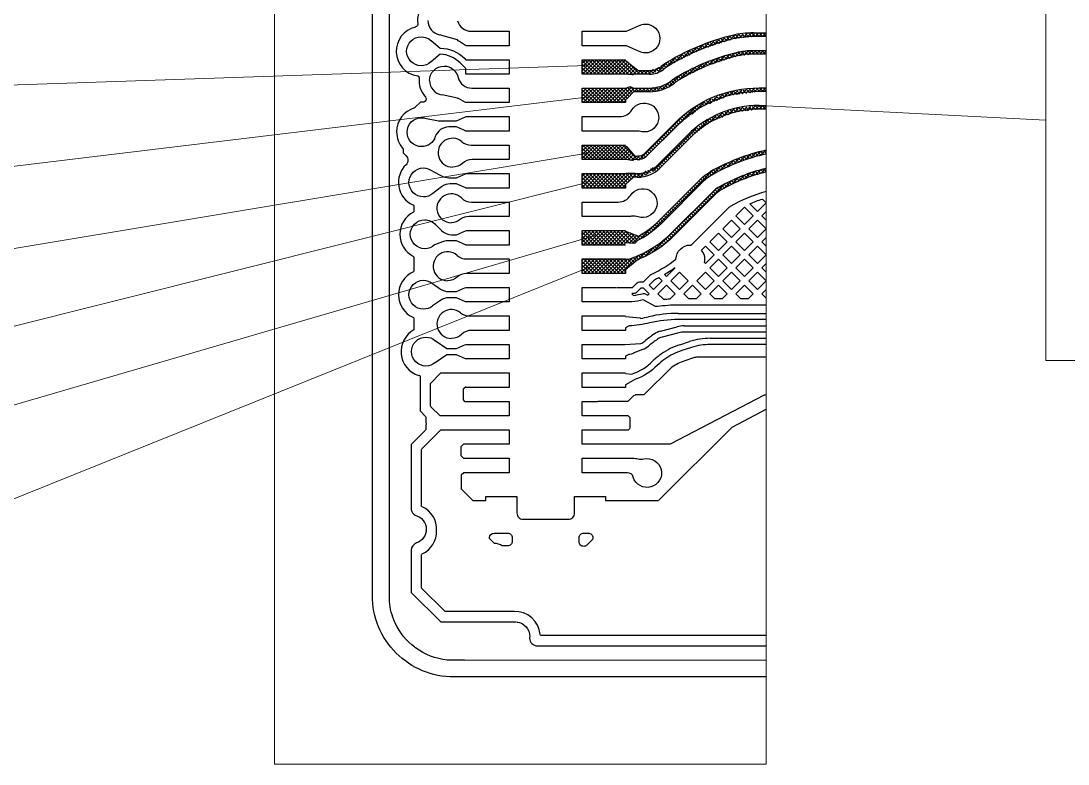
# Model space of a CAD drawing. Extents: x 3811 to 4253, y -432 to -307.
# Drawn here: x 4122.08 to 4160.68, y -381.7 to -354.29 of the extents above; entities that cross this region are included whole.
import ezdxf

# ---------------------------------------------------------------- set-up
doc = ezdxf.new("R2010")
doc.units = 0
doc.layers.add('gbr-dxf_layer0', color=7, linetype='Continuous')
doc.layers.add('gbr-outline-dxf_layer1', color=2, linetype='Continuous')
doc.layers.add('備註', color=1, linetype='Continuous', lineweight=9)

msp = doc.modelspace()

# ---------------------------------------------------------------- hatches: boundary and pattern name
at = {"layer": '備註', "linetype": 'Continuous'}
h = msp.add_hatch(dxfattribs=at)
h.set_pattern_fill('ANSI37', color=76, scale=0.03, angle=180, style=0)
h.set_pattern_definition([(135, (18182.53248, 951.16004), (0.0673519209, 0.0673519209), []), (45, (18182.53248, 951.16004), (0.0673519209, -0.0673519209), [])])
h.paths.add_polyline_path([(4149.558, -359.859, 0.071297), (4147.874, -360.535, 0.06581), (4147.68, -360.683), (4146.147, -362.216, -0.096144), (4144.887, -363.067, -0.025054), (4144.881, -363.069, -0.004226), (4144.812, -363.098, -0.114237), (4144.802, -363.111), (4144.37, -363.473), (4144.37, -363.604), (4142.77, -363.604), (4142.77, -363.07), (4144.37, -363.07), (4144.37, -363.072), (4144.523, -363.061, 0.018923), (4144.833, -362.943, 0.096206), (4146.051, -362.121), (4147.585, -360.588, -0.065657), (4147.806, -360.418, -0.072577), (4149.558, -359.72)])
h.paths.add_polyline_path([(4149.558, -359.196, 0.076931), (4147.55, -359.976, -0.035249), (4147.542, -359.98, 0.064094), (4147.223, -360.226), (4145.69, -361.759, -0.083866), (4144.783, -362.404), (4144.705, -362.482, -0.217959), (4144.675, -362.493), (4144.37, -362.472), (4144.37, -362.554), (4142.77, -362.554), (4142.77, -362.02), (4144.37, -362.02), (4144.37, -362.041), (4144.842, -362.222, 0.073429), (4145.594, -361.664), (4147.127, -360.131, -0.065621), (4147.483, -359.858, -0.077963), (4149.558, -359.057)])

# ---------------------------------------------------------------- linework, layer by layer
at = {"layer": 'gbr-dxf_layer0'}
for p, q in [((4135.661, -361.098), (4135.661, -351.897)), ((4143.571, -354.67), (4144.37, -354.67)), ((4144.372, -355.75), (4144.823, -356.109)), ((4144.37, -356.253), (4142.77, -356.253)), ((4145.25, -356.256), (4144.681, -356.256)), ((4145.051, -359.186), (4146.195, -358.042)), ((4145.509, -359.644), (4146.653, -358.499)), ((4144.37, -359.403), (4142.77, -359.403)), ((4144.792, -359.406), (4144.675, -359.406)), ((4137.588, -360.407), (4137.266, -360.65)), ((4146.051, -362.121), (4147.585, -360.588)), ((4135.661, -367.382), (4135.661, -361.333)), ((4136.567, -361.098), (4136.567, -361.119)), ((4136.567, -361.122), (4136.567, -361.156)), ((4136.567, -361.156), (4136.567, -361.194)), ((4136.567, -361.194), (4136.567, -361.309)), ((4136.567, -361.31), (4136.567, -361.333)), ((4137.614, -362.438), (4137.329, -362.551)), ((4144.37, -362.554), (4142.77, -362.554)), ((4136.567, -362.985), (4136.567, -363.535)), ((4137.25, -363.971), (4137.545, -364.177)), ((4137.545, -364.596), (4137.25, -364.803)), ((4144.37, -364.654), (4142.77, -364.654)), ((4144.589, -364.651), (4144.37, -364.651)), ((4146.31, -365.075), (4149.558, -365.075)), ((4145.663, -365.73), (4146.272, -365.57)), ((4146.528, -365.537), (4149.558, -365.537)), ((4146.33, -365.791), (4145.721, -365.951)), ((4147.491, -365.995), (4149.558, -365.995)), ((4146.375, -366.231), (4146.731, -366.115)), ((4146.802, -366.333), (4146.446, -366.449)), ((4144.998, -366.409), (4144.652, -366.549)), ((4135.661, -368.672), (4135.661, -367.382)), ((4136.79, -367.382), (4136.79, -367.406)), ((4136.79, -367.409), (4136.79, -367.494)), ((4136.79, -367.494), (4136.79, -367.532)), ((4138.48, -367.803), (4138.457, -367.803)), ((4148.298, -369.272), (4149.558, -368.607)), ((4144.37, -368.854), (4143.343, -368.854)), ((4145.597, -371.971), (4148.289, -369.279)), ((4136.851, -370.079), (4136.854, -370.079)), ((4138.298, -370.079), (4138.298, -370.168)), ((4138.298, -370.181), (4138.298, -370.219)), ((4139.911, -369.903), (4138.48, -369.903)), ((4144.358, -369.903), (4142.77, -369.903)), ((4139.83, -370.953), (4138.48, -370.953)), ((4136.851, -372.197), (4136.851, -372.173)), ((4140.362, -372.077), (4140.362, -372.106)), ((4140.362, -372.106), (4140.362, -372.438)), ((4140.589, -372.665), (4142.261, -372.665)), ((4141.119, -377.339), (4141.381, -377.339))]:
    msp.add_line(p, q, dxfattribs=at)
at = {"layer": 'gbr-dxf_layer0', "linetype": 'Continuous'}
for points in [[(4136.776, -353.909, 0.129857), (4136.704, -354.372, -0.41869), (4136.621, -354.514, 0.824687), (4136.693, -356.315, -0.187541), (4136.717, -356.328), (4136.753, -356.371, -0.202581), (4136.761, -356.399, 0.208061), (4136.987, -357.095, -0.640813), (4136.903, -357.285), (4136.804, -357.285), (4136.603, -357.486, -0.126784), (4136.587, -357.496, 0.332246), (4135.929, -358.376, 0.187008), (4136.158, -358.999, -0.183079), (4136.168, -359.024), (4136.169, -359.159), (4136.275, -359.266, -0.417689), (4136.274, -359.591, 0.523065), (4136.525, -361.077)], [(4144.37, -354.671), (4144.409, -354.671), (4144.842, -354.47, -0.126747), (4145.1, -354.403, -0.414223), (4145.634, -354.937, -0.414223), (4145.1, -355.47, -0.123332), (4144.849, -355.407)], [(4138.464, -355.193), (4138.251, -355.048, -0.146866), (4138.193, -355.017), (4138.167, -354.991), (4137.505, -354.8)], [(4136.298, -355.407, -0.414223), (4136.832, -354.873, -0.187698), (4137.192, -355.014)], [(4137.196, -355.016), (4137.538, -355.293, -0.194423), (4138.438, -355.675), (4138.483, -355.72), (4140.08, -355.72), (4140.08, -356.253), (4138.48, -356.253), (4138.48, -356.04), (4138.276, -355.837)], [(4137.192, -355.8, -0.187655), (4136.832, -355.94, -0.414223), (4136.298, -355.407)], [(4138.276, -355.837, 0.193588), (4137.538, -355.521), (4137.196, -355.797)], [(4144.844, -355.405), (4144.408, -355.204), (4143.572, -355.204, -0.019966), (4143.551, -355.203), (4142.77, -355.203)], [(4146.279, -356.342, -0.075294), (4148.459, -355.45, -0.059651), (4149.093, -355.374)], [(4149.093, -355.509, 0.059653), (4148.491, -355.581, 0.075294), (4146.349, -356.458)], [(4137.142, -356.489, -0.414223), (4137.675, -355.955, -0.35518), (4138.197, -356.38, 0.340002), (4138.705, -356.77)], [(4144.664, -356.267, -0.33503), (4144.617, -356.278), (4144.37, -356.25)], [(4144.833, -356.121), (4145.25, -356.121, 0.167607), (4145.683, -355.971)], [(4144.373, -356.769), (4144.506, -356.724, -0.128224), (4144.526, -356.722, -0.091132), (4144.553, -356.721, -0.095279), (4144.567, -356.725), (4144.658, -356.767), (4145.251, -356.767, 0.168481), (4146.085, -356.477)], [(4138.48, -357.3, -0.101453), (4138.465, -357.295), (4138.205, -357.15, -0.069387), (4138.175, -357.141), (4137.601, -357.018)], [(4145.251, -356.902), (4144.663, -356.902), (4144.441, -357.132, -0.118475), (4144.416, -357.157), (4144.37, -357.185), (4144.37, -357.303), (4142.77, -357.303)], [(4149.558, -356.896), (4149.288, -356.896, 0.198881), (4146.291, -358.138), (4145.147, -359.282, -0.171305), (4144.901, -359.4)], [(4146.195, -358.042, -0.198881), (4149.288, -356.761), (4149.558, -356.761)], [(4142.77, -358.353), (4142.77, -357.82), (4144.156, -357.82, 0.258697), (4144.602, -357.574, -2.134606), (4144.865, -358.35)], [(4136.314, -358.392, -0.414223), (4136.847, -357.858, -0.036864), (4136.925, -357.864)], [(4136.938, -357.866, -0.013041), (4136.965, -357.871), (4137.47, -357.972), (4138.14, -357.972), (4138.466, -357.826)], [(4149.289, -357.542, 0.19891), (4146.748, -358.595), (4145.604, -359.739)], [(4137.851, -358.201, 0.32059), (4137.354, -358.556, -0.325131), (4136.847, -358.925, -0.414223), (4136.314, -358.392)], [(4138.48, -358.351, -0.091503), (4138.466, -358.347), (4138.14, -358.201), (4137.853, -358.201)], [(4144.865, -358.35, -0.040935), (4144.822, -358.353), (4142.77, -358.353)], [(4138.335, -358.744, 0.179084), (4138.677, -358.87), (4140.08, -358.87), (4140.08, -359.403), (4138.708, -359.403, 0.189369), (4138.351, -359.543, -0.188), (4137.99, -359.684)], [(4144.37, -358.906, -0.222005), (4144.4, -358.919), (4144.709, -359.271), (4144.792, -359.271)], [(4144.659, -359.427, -0.28732), (4144.621, -359.442), (4144.37, -359.396)], [(4149.558, -359.196, 0.076932), (4147.55, -359.976)], [(4136.382, -360.246, -0.414223), (4136.916, -359.713, -0.164856), (4137.24, -359.823)], [(4147.807, -360.418, -0.072564), (4149.558, -359.72)], [(4137.249, -359.826), (4137.609, -360.015, 0.119054), (4137.848, -360.072)], [(4142.77, -360.454), (4142.77, -359.92), (4144.368, -359.92), (4144.402, -359.904), (4144.7, -359.905, -0.207018), (4144.728, -359.917), (4144.795, -359.917, 0.02658), (4144.956, -359.909)], [(4144.37, -362.041), (4144.842, -362.222, 0.073428), (4145.594, -361.664), (4147.127, -360.131, -0.06562), (4147.483, -359.858)], [(4149.558, -359.859, 0.071297), (4147.874, -360.535)], [(4137.262, -360.652, -0.17853), (4136.916, -360.78, -0.414223), (4136.382, -360.246)], [(4138.48, -360.451, -0.091662), (4138.466, -360.447), (4138.14, -360.301), (4137.906, -360.301)], [(4142.77, -361.504), (4142.77, -360.97), (4144.101, -360.97, 0.258527), (4144.547, -360.724, -2.049133), (4144.831, -361.516)], [(4147.223, -360.226), (4145.69, -361.759, -0.083866), (4144.783, -362.404), (4144.705, -362.482, -0.217845), (4144.675, -362.493), (4144.37, -362.472)], [(4147.874, -360.535, 0.065656), (4147.68, -360.683), (4146.147, -362.216, -0.096144), (4144.887, -363.067)], [(4138.319, -360.818, 0.198391), (4138.69, -360.97), (4140.08, -360.97), (4140.08, -361.504), (4138.602, -361.504, 0.169652), (4138.275, -361.617, -0.168194), (4137.945, -361.731)], [(4144.029, -364.119), (4144.625, -364.119), (4144.798, -363.946, -0.200563), (4144.88, -363.913), (4145.031, -363.913), (4145.285, -363.659, -0.088601), (4145.318, -363.636, 0.057333), (4146.228, -363.073, -0.406631), (4146.761, -362.554, -0.01474), (4146.792, -362.554), (4148.171, -361.175)], [(4136.432, -362.159, -0.414223), (4136.966, -361.625, -0.215573), (4137.366, -361.807)], [(4144.831, -361.516, 0.116178), (4144.592, -361.494, -0.034562), (4144.448, -361.504), (4142.77, -361.504)], [(4137.368, -361.808), (4137.582, -362.021, 0.197167), (4137.951, -362.173)], [(4137.327, -362.551, -0.188169), (4136.966, -362.692, -0.414223), (4136.432, -362.159)], [(4138.48, -362.551, -0.091641), (4138.466, -362.548), (4138.14, -362.401), (4137.809, -362.401)], [(4138.159, -362.937, 0.184414), (4138.51, -363.07), (4140.08, -363.07), (4140.08, -363.604), (4138.51, -363.604, 0.184501), (4138.159, -363.737, -0.182917), (4137.806, -363.87)], [(4144.37, -363.072), (4144.523, -363.061, 0.018924), (4144.833, -362.943)], [(4136.381, -364.387, -0.414223), (4136.915, -363.854, -0.169635), (4137.247, -363.97)], [(4137.247, -364.804, -0.169621), (4136.915, -364.92, -0.414223), (4136.381, -364.387)], [(4144.601, -364.354), (4144.659, -364.413, 0.024386), (4145.013, -364.348, -0.182364), (4145.093, -364.357), (4145.185, -364.406), (4145.237, -364.354), (4145.025, -364.142), (4144.927, -364.142), (4144.754, -364.315, -0.200563), (4144.672, -364.348), (4144.606, -364.348)], [(4138.48, -364.651, -0.091496), (4138.466, -364.648), (4138.14, -364.501), (4137.848, -364.501)], [(4149.558, -364.769), (4146.31, -364.769, 0.037612), (4145.546, -364.827, -0.162681), (4145.475, -364.816), (4145.024, -364.579, -0.027352), (4144.602, -364.65)], [(4138.283, -365.053, 0.172792), (4138.615, -365.17), (4140.08, -365.17), (4140.08, -365.704), (4138.686, -365.704, 0.193573), (4138.322, -365.849, -0.196258), (4137.949, -366.002)], [(4144.37, -365.189), (4144.903, -365.243, -0.223118), (4144.931, -365.259, 0.015804), (4145.213, -365.202)], [(4136.567, -365.239), (4136.567, -365.683, 0.662307), (4136.738, -367.364)], [(4145.265, -365.425, -0.040606), (4144.496, -365.54), (4144.37, -365.608), (4144.37, -365.704), (4142.77, -365.704)], [(4149.558, -365.304), (4146.31, -365.304, 0.057691), (4145.267, -365.425)], [(4136.476, -366.487, -0.414223), (4137.009, -365.954, -0.169635), (4137.341, -366.07)], [(4142.77, -366.754), (4142.77, -366.22), (4144.343, -366.22), (4144.931, -366.189, 0.067354), (4145.08, -366.097)], [(4149.558, -366.223), (4147.491, -366.223, 0.078873), (4146.803, -366.333)], [(4137.341, -366.904, -0.169621), (4137.009, -367.02, -0.414223), (4136.476, -366.487)], [(4138.48, -366.751, -0.091641), (4138.466, -366.748), (4138.14, -366.601), (4137.776, -366.601), (4137.344, -366.903)], [(4144.651, -366.55, -0.060743), (4144.486, -366.594), (4144.37, -366.657), (4144.37, -366.754), (4142.77, -366.754)], [(4145.821, -366.761, 0.036367), (4145.536, -366.994, -0.106436), (4144.741, -367.507)], [(4146.077, -367.049, -0.068819), (4146.564, -366.812), (4146.924, -366.695, -0.075403), (4146.997, -366.684), (4149.558, -366.684)], [(4144.37, -367.289), (4144.6, -367.315, 0.114659), (4145.375, -366.832)], [(4144.675, -368.107), (4144.733, -368.076, -0.125065), (4144.751, -368.071), (4145.052, -368.071), (4146.071, -367.054)], [(4137.172, -368.481), (4137.172, -367.671, -0.20222), (4137.184, -367.644), (4137.52, -367.307, -0.088989), (4137.539, -367.288, -0.27134), (4137.574, -367.27), (4138.726, -367.27)], [(4149.558, -377.873), (4138.431, -377.872), (4137.795, -377.864, -0.133304), (4136.627, -377.413, -0.057657), (4136.612, -377.403, -0.058244), (4136.599, -377.392, -0.121427), (4135.879, -376.502, -0.052173), (4135.871, -376.489, -0.055187), (4135.865, -376.473, -0.084483), (4135.662, -375.697), (4135.661, -368.672)], [(4138.48, -368.852), (4137.544, -368.852, -0.202133), (4137.517, -368.841), (4137.207, -368.531, -0.096939), (4137.186, -368.51, -0.223222), (4137.172, -368.481)], [(4137.009, -368.892), (4137.009, -369.098, -0.023284), (4137.012, -369.147, -0.023277), (4137.009, -369.196), (4137.009, -369.374)], [(4136.998, -369.386), (4136.468, -369.915), (4136.468, -372.314, 0.247977), (4136.614, -372.522, -0.344872), (4137.019, -373.039, -0.318318), (4136.663, -373.543)], [(4136.862, -370.068), (4137.549, -369.381, -0.202051), (4137.576, -369.37), (4138.48, -369.37), (4139.885, -369.37)], [(4142.77, -370.953), (4142.77, -370.42), (4144.637, -370.42, -0.055894), (4144.829, -370.441, 0.105888), (4145.048, -370.442)], [(4145.048, -370.442, -2.292299), (4144.651, -371.115, 0.334412), (4144.434, -370.953), (4142.77, -370.953)], [(4136.851, -375.192), (4136.851, -373.983, -0.294464), (4136.873, -373.948, 0.301443), (4137.403, -373.082, 0.304169), (4136.873, -372.207)], [(4149.558, -376.957), (4141.255, -376.957, -0.396842), (4141.216, -376.921, 0.407279), (4140.257, -376.073), (4137.731, -376.071, -0.202119), (4137.703, -376.06), (4136.862, -375.219, -0.202117), (4136.851, -375.192)], [(4140.343, -376.456, -0.159986), (4140.367, -376.46, -0.378546), (4140.834, -376.989, -0.019064), (4140.833, -377.029)], [(4140.833, -377.032, 0.020389), (4140.832, -377.055, 0.414174), (4141.117, -377.339)], [(4149.045, -377.341, -0.065893), (4149.055, -377.339), (4149.558, -377.339)]]:
    msp.add_lwpolyline(points, format="xyb", dxfattribs=at)
for points in [[(4138.681, -354.67), (4140.08, -354.67), (4140.08, -355.203), (4138.48, -355.203)], [(4142.77, -355.203), (4142.77, -354.67), (4143.569, -354.67)], [(4149.094, -354.728), (4149.558, -354.728)], [(4149.558, -354.863), (4149.094, -354.863)], [(4149.093, -355.374), (4149.558, -355.374)], [(4149.558, -355.509), (4149.093, -355.509)], [(4142.77, -356.253), (4142.77, -355.72), (4144.37, -355.72)], [(4138.707, -356.77), (4140.08, -356.77), (4140.08, -357.303), (4138.48, -357.303)], [(4142.77, -357.303), (4142.77, -356.77), (4144.368, -356.77)], [(4149.289, -357.407), (4149.558, -357.407)], [(4138.48, -357.823), (4138.48, -357.82), (4140.08, -357.82), (4140.08, -358.353), (4138.48, -358.353)], [(4149.558, -357.542), (4149.289, -357.542)], [(4142.77, -359.403), (4142.77, -358.87), (4144.37, -358.87)], [(4137.85, -360.073), (4138.14, -360.073), (4138.466, -359.926)], [(4138.48, -359.923), (4138.48, -359.92), (4140.08, -359.92), (4140.08, -360.454), (4138.48, -360.454)], [(4144.795, -360.052), (4144.665, -360.052), (4144.371, -360.328)], [(4144.37, -360.329), (4144.37, -360.454), (4142.77, -360.454)], [(4135.661, -361.333), (4135.661, -361.251), (4135.661, -361.18), (4135.661, -361.098)], [(4149.558, -361.638), (4149.396, -361.476), (4149.558, -361.315)], [(4137.953, -362.173), (4138.14, -362.173), (4138.466, -362.026)], [(4138.48, -362.023), (4138.48, -362.02), (4140.08, -362.02), (4140.08, -362.554), (4138.48, -362.554)], [(4142.77, -362.554), (4142.77, -362.02), (4144.37, -362.02)], [(4149.558, -362.597), (4149.396, -362.436), (4149.558, -362.274)], [(4142.77, -363.604), (4142.77, -363.07), (4144.37, -363.07)], [(4144.802, -363.111), (4144.37, -363.473), (4144.37, -363.604), (4142.77, -363.604)], [(4149.558, -363.556), (4149.396, -363.395), (4149.558, -363.233)], [(4145.803, -363.639), (4145.878, -363.713), (4146.196, -363.395)], [(4137.848, -364.273), (4138.14, -364.273), (4138.466, -364.126)], [(4138.48, -364.123), (4138.48, -364.12), (4140.08, -364.12), (4140.08, -364.654), (4138.48, -364.654)], [(4142.77, -364.654), (4142.77, -364.12), (4144.016, -364.12)], [(4149.558, -364.516), (4149.396, -364.354), (4149.558, -364.192)], [(4142.77, -365.704), (4142.77, -365.17), (4144.37, -365.17)], [(4149.558, -365.765), (4146.528, -365.765)], [(4137.344, -366.071), (4137.776, -366.373), (4138.14, -366.373), (4138.466, -366.226)], [(4138.48, -366.223), (4138.48, -366.22), (4140.08, -366.22), (4140.08, -366.754), (4138.48, -366.754)], [(4136.79, -367.532), (4136.79, -368.672), (4136.998, -368.881)], [(4138.735, -367.27), (4140.08, -367.27), (4140.08, -367.804), (4138.48, -367.804)], [(4142.77, -367.804), (4142.77, -367.27), (4144.37, -367.27)], [(4144.74, -367.507), (4144.37, -367.707), (4144.37, -367.804), (4142.77, -367.804)], [(4138.451, -367.805), (4138.379, -367.877), (4138.379, -368.266), (4138.431, -368.32), (4138.709, -368.32)], [(4143.343, -368.319), (4144.461, -368.319), (4144.666, -368.114)], [(4149.485, -368.096), (4146.011, -369.899), (4144.37, -369.903)], [(4149.558, -368.091), (4149.494, -368.094)], [(4138.717, -368.32), (4140.08, -368.32), (4140.08, -368.854), (4138.48, -368.854)], [(4143.343, -368.854), (4142.77, -368.854), (4142.77, -368.32), (4143.332, -368.32)], [(4144.537, -369.313), (4144.537, -368.932), (4144.459, -368.854), (4144.37, -368.854)], [(4139.885, -369.37), (4140.08, -369.37), (4140.08, -369.903), (4139.911, -369.903)], [(4142.77, -369.903), (4142.77, -369.37), (4144.08, -369.37)], [(4144.088, -369.369), (4144.483, -369.369), (4144.527, -369.325)], [(4136.851, -370.232), (4136.851, -370.197), (4136.851, -370.168), (4136.851, -370.095)], [(4136.851, -372.043), (4136.851, -371.976), (4136.851, -370.321), (4136.851, -370.235)], [(4138.48, -369.903), (4138.392, -369.903), (4138.298, -369.997), (4138.298, -370.079)], [(4138.298, -370.232), (4138.298, -370.321), (4138.394, -370.417)], [(4138.399, -370.42), (4138.48, -370.42), (4139.854, -370.42), (4140.08, -370.42), (4140.08, -370.953), (4139.83, -370.953)], [(4138.48, -370.953), (4138.404, -370.953), (4138.31, -371.047), (4138.31, -371.547), (4138.739, -371.976), (4139.218, -371.976), (4139.218, -371.824), (4140.362, -371.824), (4140.362, -372.077)], [(4136.851, -372.172), (4136.851, -372.129), (4136.851, -372.072), (4136.851, -372.044)], [(4142.488, -372.438), (4142.488, -371.824), (4143.633, -371.824), (4143.633, -371.976), (4145.589, -371.976)], [(4136.468, -373.814), (4136.468, -375.366), (4137.556, -376.454), (4140.329, -376.455)], [(4141.391, -377.341), (4141.404, -377.344), (4149.032, -377.344)]]:
    msp.add_lwpolyline(points, dxfattribs=at)
for points in [[(4148.95, -361.03, -0.022659), (4149.414, -360.859), (4149.552, -360.997), (4149.234, -361.315)], [(4147.17, -362.744), (4147.316, -362.597), (4147.634, -362.915), (4147.316, -363.233), (4147.283, -363.199, 0.053089), (4147.295, -363.087, 0.176392)], [(4145.237, -364.03), (4145.433, -363.834, 0.009263), (4145.595, -363.753), (4145.716, -363.875), (4145.398, -364.192)], [(4145.56, -364.354), (4145.878, -364.036), (4146.195, -364.354), (4145.999, -364.55, 0.010603), (4145.774, -364.568)], [(4139.356, -373.379), (4139.356, -373.343, -0.409647), (4139.525, -373.179), (4140.024, -373.179, -0.417174), (4140.193, -373.348), (4140.193, -373.485, -0.417194), (4140.024, -373.654), (4139.82, -373.654, 0.142619), (4139.537, -373.56)], [(4142.657, -373.5), (4142.657, -373.348, -0.417166), (4142.826, -373.179), (4142.991, -373.179, -0.417462), (4143.16, -373.348), (4143.16, -373.404), (4142.944, -373.62, -0.198969), (4142.825, -373.669, -0.415582)]]:
    msp.add_lwpolyline(points, format="xyb", close=True, dxfattribs=at)
for points in [[(4148.437, -361.477), (4148.755, -361.159), (4149.073, -361.476), (4148.755, -361.794)], [(4147.958, -361.956), (4148.275, -361.639), (4148.593, -361.956), (4148.275, -362.274)], [(4148.916, -361.956), (4149.234, -361.638), (4149.552, -361.956), (4149.235, -362.274)], [(4147.478, -362.436), (4147.796, -362.118), (4148.114, -362.435), (4147.796, -362.754)], [(4148.437, -362.435), (4148.755, -362.118), (4149.073, -362.436), (4148.755, -362.754)], [(4147.957, -362.915), (4148.275, -362.597), (4148.593, -362.915), (4148.275, -363.233)], [(4148.917, -362.915), (4149.235, -362.597), (4149.553, -362.915), (4149.235, -363.233)], [(4147.478, -363.394), (4147.796, -363.077), (4148.114, -363.395), (4147.796, -363.712)], [(4148.437, -363.395), (4148.755, -363.077), (4149.073, -363.395), (4148.755, -363.713)], [(4146.039, -363.875), (4146.357, -363.556), (4146.675, -363.874), (4146.357, -364.192)], [(4146.998, -363.874), (4147.316, -363.556), (4147.634, -363.874), (4147.316, -364.192)], [(4147.958, -363.874), (4148.275, -363.556), (4148.593, -363.875), (4148.276, -364.192)], [(4148.917, -363.875), (4149.235, -363.556), (4149.552, -363.874), (4149.234, -364.192)], [(4146.519, -364.354), (4146.837, -364.036), (4147.155, -364.354), (4146.968, -364.541), (4146.706, -364.541)], [(4147.478, -364.354), (4147.796, -364.036), (4148.114, -364.354), (4147.927, -364.541), (4147.665, -364.541)], [(4148.437, -364.354), (4148.755, -364.036), (4149.073, -364.354), (4148.886, -364.541), (4148.625, -364.541)]]:
    msp.add_lwpolyline(points, close=True, dxfattribs=at)
at = {"layer": 'gbr-dxf_layer0'}
for centre, radius, start, end in [((4137.617, -354.278), 0.533, 179.9998, 257.3977), ((4138.679, -354.145), 0.525, 196.0276, 270.0008), ((4149.09, -358.059), 3.33, 90.0002, 103.5963), ((4150.315, -363.093), 8.512, 103.6504, 120.8792), ((4150.315, -363.093), 8.377, 103.6503, 120.879), ((4149.09, -358.059), 3.195, 90.0005, 103.5965), ((4147.222, -357.9), 2.467, 121.1336, 128.579), ((4147.222, -357.9), 2.332, 121.1372, 128.5823), ((4145.249, -355.419), 0.837, 270.0692, 308.1272), ((4147.218, -357.903), 1.821, 121.0563, 128.4406), ((4137.675, -356.489), 0.533, 179.9999, 261.3918), ((4145.25, -355.419), 1.483, 270.0529, 308.3045), ((4147.218, -357.903), 1.686, 121.0555, 128.4379), ((4149.289, -361.136), 3.728, 89.9998, 134.9986), ((4137.99, -359.15), 0.533, 49.6278, 270), ((4144.793, -358.389), 0.882, 270.0389, 276.0225), ((4144.793, -358.389), 1.017, 270.0419, 276.0292), ((4144.856, -358.993), 0.275, 276.3551, 315.231), ((4151.073, -366.071), 7.175, 102.1942, 119.9493), ((4144.857, -358.993), 0.921, 276.2463, 314.9888), ((4144.857, -358.993), 1.056, 276.2473, 314.9938), ((4144.794, -358.389), 1.663, 270.0251, 276.106), ((4148.34, -361.343), 1.58, 120.3601, 135.0252), ((4137.904, -360.826), 0.525, 89.9961, 126.9473), ((4148.339, -361.344), 1.068, 119.9369, 134.9572), ((4151.074, -366.071), 5.699, 105.4325, 120.0011), ((4137.945, -361.198), 0.533, 45.4618, 269.999), ((4136.965, -362.159), 0.917, 117.2019, 242.7981), ((4136.528, -361.121), 0.0392, 34.901, 81.9038), ((4148.337, -361.345), 0.238, 119.0658, 133.5872), ((4143.326, -359.397), 3.853, 293.123, 315.0053), ((4137.807, -362.926), 0.525, 89.9962, 111.5425), ((4137.806, -363.337), 0.533, 48.5419, 269.9991), ((4143.114, -358.896), 4.532, 292.006, 292.9517), ((4136.916, -364.387), 0.92, 113.7998, 246.2002), ((4143.327, -359.396), 4.912, 300.2747, 305.6411), ((4137.847, -363.748), 0.525, 235.1013, 270.0068), ((4137.847, -365.026), 0.525, 89.9989, 124.8978), ((4137.949, -365.468), 0.533, 51.1838, 269.9993), ((4146.312, -369.873), 4.798, 90.0193, 103.2251), ((4146.527, -366.54), 1.004, 90.0024, 104.6598), ((4148.503, -370.269), 5.396, 124.8837, 129.3572), ((4145.855, -366.478), 0.772, 104.4816, 124.4983), ((4145.855, -366.478), 0.544, 104.4787, 124.4826), ((4146.527, -366.54), 0.775, 90.0026, 104.6604), ((4147.491, -368.445), 2.45, 90.0034, 108.0408), ((4144.666, -365.591), 0.883, 292.1963, 309.3282), ((4148.503, -370.269), 5.167, 124.884, 129.3573), ((4147.178, -368.694), 2.591, 108.0822, 125.0715), ((4147.277, -368.836), 2.764, 125.0658, 133.4274), ((4147.178, -368.694), 2.362, 108.0839, 125.0721), ((4136.75, -367.408), 0.0395, 41.0735, 92.654), ((4140.587, -372.44), 0.225, 180, 270.0019), ((4142.263, -372.44), 0.225, 269.9981, 0), ((4136.753, -373.813), 0.285, 109.0745, 179.9955)]:
    msp.add_arc(centre, radius, start, end, dxfattribs=at)
at = {"layer": 'gbr-outline-dxf_layer1', "linetype": 'Continuous'}
msp.add_lwpolyline([(4149.558, -378.486), (4138.035, -378.486, -0.414215), (4135.035, -375.486), (4135.035, -340.686, -0.414215), (4138.035, -337.686), (4149.558, -337.686)], format="xyb", dxfattribs=at)
at = {"layer": '備註', "color": 5, "linetype": 'Continuous'}
for p, q in [((4148.395, -354.946), (4148.548, -354.793)), ((4148.667, -354.914), (4148.547, -354.793)), ((4148.548, -354.928), (4148.701, -354.774)), ((4148.788, -354.899), (4148.667, -354.779)), ((4148.701, -354.909), (4148.854, -354.756)), ((4148.908, -354.885), (4148.787, -354.764)), ((4148.854, -354.891), (4149.007, -354.738)), ((4149.028, -354.87), (4148.908, -354.75)), ((4149.007, -354.873), (4149.152, -354.728)), ((4149.156, -354.863), (4149.028, -354.736)), ((4149.151, -354.863), (4149.286, -354.728)), ((4149.29, -354.863), (4149.155, -354.728)), ((4149.286, -354.863), (4149.421, -354.728)), ((4149.425, -354.863), (4149.29, -354.728)), ((4149.421, -354.863), (4149.556, -354.728)), ((4149.558, -354.861), (4149.425, -354.728)), ((4146.974, -355.424), (4147.227, -355.172)), ((4147.294, -355.291), (4147.187, -355.184)), ((4147.217, -355.316), (4147.426, -355.107)), ((4147.396, -355.258), (4147.289, -355.151)), ((4147.497, -355.225), (4147.39, -355.118)), ((4147.416, -355.252), (4147.625, -355.042)), ((4147.599, -355.192), (4147.492, -355.085)), ((4147.701, -355.159), (4147.594, -355.053)), ((4147.615, -355.187), (4147.825, -354.978)), ((4147.802, -355.126), (4147.696, -355.02)), ((4147.904, -355.093), (4147.797, -354.987)), ((4147.815, -355.123), (4148.024, -354.913)), ((4148.006, -355.06), (4147.899, -354.954)), ((4148.108, -355.028), (4148.001, -354.921)), ((4148.014, -355.058), (4148.223, -354.849)), ((4148.209, -354.995), (4148.103, -354.888)), ((4148.311, -354.962), (4148.204, -354.855)), ((4148.213, -354.993), (4148.395, -354.811)), ((4148.427, -354.942), (4148.306, -354.822)), ((4148.547, -354.928), (4148.426, -354.807)), ((4149.556, -354.863), (4149.558, -354.861)), ((4146.165, -355.829), (4146.466, -355.528)), ((4146.435, -355.694), (4146.736, -355.393)), ((4146.558, -355.633), (4146.457, -355.532)), ((4146.647, -355.588), (4146.547, -355.487)), ((4146.737, -355.543), (4146.637, -355.442)), ((4146.704, -355.559), (4147.005, -355.258)), ((4146.827, -355.498), (4146.727, -355.398)), ((4146.917, -355.453), (4146.816, -355.353)), ((4147.007, -355.408), (4146.906, -355.308)), ((4147.096, -355.363), (4146.996, -355.263)), ((4147.192, -355.324), (4147.086, -355.218)), ((4148.007, -355.738), (4148.216, -355.529)), ((4148.213, -355.671), (4148.106, -355.565)), ((4148.206, -355.674), (4148.416, -355.464)), ((4148.315, -355.639), (4148.208, -355.532)), ((4148.416, -355.606), (4148.309, -355.499)), ((4148.406, -355.609), (4148.579, -355.436)), ((4148.523, -355.578), (4148.411, -355.466)), ((4148.643, -355.563), (4148.523, -355.443)), ((4148.578, -355.571), (4148.732, -355.418)), ((4148.764, -355.549), (4148.643, -355.428)), ((4148.732, -355.553), (4148.885, -355.399)), ((4148.884, -355.534), (4148.763, -355.414)), ((4149.004, -355.52), (4148.884, -355.399)), ((4148.885, -355.534), (4149.038, -355.381)), ((4149.128, -355.509), (4149.004, -355.385)), ((4149.038, -355.516), (4149.179, -355.374)), ((4149.263, -355.509), (4149.128, -355.374)), ((4149.179, -355.509), (4149.314, -355.374)), ((4149.398, -355.509), (4149.263, -355.374)), ((4149.314, -355.509), (4149.449, -355.374)), ((4149.532, -355.509), (4149.397, -355.374)), ((4149.448, -355.509), (4149.558, -355.4)), ((4149.558, -355.4), (4149.532, -355.374)), ((4142.77, -355.722), (4142.772, -355.72)), ((4142.77, -355.857), (4142.907, -355.72)), ((4142.77, -355.991), (4143.041, -355.72)), ((4142.77, -356.126), (4143.176, -355.72)), ((4143.272, -356.253), (4142.77, -355.751)), ((4143.137, -356.253), (4142.77, -355.886)), ((4142.777, -356.253), (4143.311, -355.72)), ((4143.407, -356.253), (4142.873, -355.72)), ((4142.912, -356.253), (4143.445, -355.72)), ((4143.541, -356.253), (4143.008, -355.72)), ((4143.047, -356.253), (4143.58, -355.72)), ((4143.676, -356.253), (4143.143, -355.72)), ((4143.181, -356.253), (4143.715, -355.72)), ((4143.811, -356.253), (4143.277, -355.72)), ((4143.316, -356.253), (4143.849, -355.72)), ((4143.945, -356.253), (4143.412, -355.72)), ((4143.451, -356.253), (4143.984, -355.72)), ((4144.08, -356.253), (4143.547, -355.72)), ((4143.585, -356.253), (4144.119, -355.72)), ((4144.215, -356.253), (4143.681, -355.72)), ((4143.72, -356.253), (4144.254, -355.72)), ((4144.35, -356.253), (4143.816, -355.72)), ((4143.855, -356.253), (4144.37, -355.738)), ((4144.495, -356.264), (4143.951, -355.72)), ((4143.99, -356.253), (4144.439, -355.804)), ((4144.644, -356.279), (4144.086, -355.72)), ((4144.124, -356.253), (4144.514, -355.863)), ((4144.756, -356.256), (4144.22, -355.72)), ((4144.259, -356.253), (4144.589, -355.923)), ((4144.37, -355.735), (4144.355, -355.72)), ((4144.891, -356.256), (4144.437, -355.802)), ((4145.585, -356.14), (4145.915, -355.809)), ((4145.86, -356.012), (4145.763, -355.916)), ((4145.818, -356.041), (4146.197, -355.663)), ((4145.939, -355.957), (4145.842, -355.86)), ((4146.019, -355.902), (4145.922, -355.805)), ((4146.109, -355.857), (4146.008, -355.757)), ((4146.198, -355.812), (4146.098, -355.712)), ((4146.288, -355.767), (4146.188, -355.667)), ((4146.378, -355.722), (4146.278, -355.622)), ((4146.468, -355.678), (4146.367, -355.577)), ((4146.878, -356.194), (4147.179, -355.892)), ((4147.218, -356.024), (4147.118, -355.923)), ((4147.148, -356.059), (4147.419, -355.787)), ((4147.308, -355.979), (4147.207, -355.878)), ((4147.399, -355.935), (4147.297, -355.833)), ((4147.501, -355.902), (4147.394, -355.795)), ((4147.409, -355.932), (4147.619, -355.723)), ((4147.602, -355.869), (4147.496, -355.762)), ((4147.704, -355.836), (4147.597, -355.729)), ((4147.608, -355.867), (4147.818, -355.658)), ((4147.806, -355.803), (4147.699, -355.697)), ((4147.908, -355.77), (4147.801, -355.664)), ((4147.808, -355.803), (4148.017, -355.593)), ((4148.009, -355.737), (4147.903, -355.631)), ((4148.111, -355.704), (4148.004, -355.598)), ((4143.002, -356.253), (4142.77, -356.021)), ((4142.868, -356.253), (4142.77, -356.156)), ((4144.395, -356.252), (4144.664, -355.983)), ((4144.515, -356.266), (4144.739, -356.042)), ((4144.637, -356.28), (4144.814, -356.102)), ((4144.795, -356.256), (4144.93, -356.121)), ((4145.026, -356.256), (4144.891, -356.121)), ((4144.93, -356.256), (4145.065, -356.121)), ((4145.16, -356.256), (4145.025, -356.121)), ((4145.064, -356.256), (4145.199, -356.121)), ((4145.284, -356.245), (4145.16, -356.121)), ((4145.199, -356.256), (4145.379, -356.077)), ((4145.384, -356.21), (4145.283, -356.11)), ((4145.378, -356.212), (4145.585, -356.005)), ((4145.484, -356.175), (4145.383, -356.075)), ((4145.584, -356.14), (4145.484, -356.04)), ((4145.684, -356.106), (4145.584, -356.006)), ((4145.78, -356.068), (4145.683, -355.971)), ((4145.982, -356.685), (4146.371, -356.297)), ((4146.41, -356.428), (4146.309, -356.327)), ((4146.333, -356.469), (4146.64, -356.162)), ((4146.5, -356.383), (4146.399, -356.283)), ((4146.589, -356.338), (4146.489, -356.238)), ((4146.679, -356.293), (4146.579, -356.193)), ((4146.609, -356.328), (4146.91, -356.027)), ((4146.769, -356.248), (4146.669, -356.148)), ((4146.859, -356.203), (4146.758, -356.103)), ((4146.949, -356.158), (4146.848, -356.058)), ((4147.038, -356.113), (4146.938, -356.013)), ((4147.128, -356.069), (4147.028, -355.968)), ((4144.017, -357.303), (4144.587, -356.734)), ((4144.729, -356.902), (4144.548, -356.721)), ((4145.384, -356.88), (4145.546, -356.717)), ((4145.611, -356.841), (4145.496, -356.726)), ((4145.546, -356.852), (4145.722, -356.677)), ((4145.726, -356.822), (4145.611, -356.706)), ((4145.708, -356.825), (4146.02, -356.513)), ((4145.816, -356.777), (4145.718, -356.679)), ((4145.903, -356.729), (4145.805, -356.631)), ((4145.99, -356.681), (4145.892, -356.583)), ((4146.077, -356.634), (4145.979, -356.536)), ((4146.164, -356.586), (4146.066, -356.488)), ((4146.244, -356.531), (4146.147, -356.434)), ((4146.323, -356.476), (4146.226, -356.379)), ((4142.77, -356.799), (4142.799, -356.77)), ((4142.77, -356.934), (4142.934, -356.77)), ((4142.77, -357.069), (4143.069, -356.77)), ((4142.77, -357.204), (4143.204, -356.77)), ((4143.244, -357.303), (4142.77, -356.829)), ((4143.11, -357.303), (4142.77, -356.964)), ((4142.975, -357.303), (4142.77, -357.098)), ((4142.805, -357.303), (4143.338, -356.77)), ((4143.379, -357.303), (4142.846, -356.77)), ((4142.94, -357.303), (4143.473, -356.77)), ((4143.514, -357.303), (4142.98, -356.77)), ((4143.074, -357.303), (4143.608, -356.77)), ((4143.648, -357.303), (4143.115, -356.77)), ((4143.209, -357.303), (4143.742, -356.77)), ((4143.783, -357.303), (4143.25, -356.77)), ((4143.344, -357.303), (4143.877, -356.77)), ((4143.918, -357.303), (4143.384, -356.77)), ((4143.478, -357.303), (4144.012, -356.77)), ((4144.053, -357.303), (4143.519, -356.77)), ((4143.613, -357.303), (4144.146, -356.77)), ((4144.187, -357.303), (4143.654, -356.77)), ((4143.748, -357.303), (4144.281, -356.77)), ((4144.322, -357.303), (4143.789, -356.77)), ((4143.882, -357.303), (4144.439, -356.747)), ((4144.37, -357.217), (4143.923, -356.77)), ((4144.43, -357.142), (4144.058, -356.77)), ((4144.152, -357.303), (4144.688, -356.767)), ((4144.497, -357.074), (4144.193, -356.77)), ((4144.563, -357.006), (4144.327, -356.77)), ((4144.629, -356.937), (4144.439, -356.747)), ((4144.688, -356.902), (4144.823, -356.767)), ((4144.864, -356.902), (4144.729, -356.767)), ((4144.822, -356.902), (4144.957, -356.767)), ((4144.998, -356.902), (4144.863, -356.767)), ((4144.957, -356.902), (4145.092, -356.767)), ((4145.133, -356.902), (4144.998, -356.767)), ((4145.092, -356.902), (4145.227, -356.767)), ((4145.265, -356.9), (4145.133, -356.767)), ((4145.227, -356.902), (4145.384, -356.745)), ((4145.381, -356.88), (4145.265, -356.765)), ((4145.496, -356.861), (4145.38, -356.745)), ((4142.84, -357.303), (4142.77, -357.233)), ((4144.287, -357.303), (4144.37, -357.22))]:
    msp.add_line(p, q, dxfattribs=at)
at = {"layer": '備註', "color": 1, "linetype": 'Continuous'}
for p, q in [((4142.957, -355.939), (4103.534, -357.267)), ((4143.025, -357.084), (4103.66, -361.842)), ((4149.558, -357.421), (4159.859, -357.953)), ((4142.957, -359.172), (4104.018, -365.641)), ((4142.957, -360.249), (4105.566, -369.626)), ((4143.244, -362.2), (4105.307, -373.268)), ((4143.06, -363.356), (4105.205, -378.605))]:
    msp.add_line(p, q, dxfattribs=at)
at = {"layer": '備註', "color": 6, "linetype": 'Continuous'}
for p, q in [((4147.493, -357.33), (4147.741, -357.082)), ((4147.723, -357.234), (4147.97, -356.987)), ((4147.841, -357.186), (4147.739, -357.083)), ((4147.936, -357.146), (4147.834, -357.044)), ((4148.032, -357.107), (4147.929, -357.004)), ((4147.953, -357.139), (4148.186, -356.906)), ((4148.127, -357.067), (4148.024, -356.965)), ((4148.23, -357.035), (4148.12, -356.925)), ((4148.183, -357.044), (4148.341, -356.886)), ((4148.349, -357.02), (4148.23, -356.901)), ((4148.341, -357.021), (4148.496, -356.865)), ((4148.468, -357.004), (4148.349, -356.885)), ((4148.587, -356.988), (4148.468, -356.869)), ((4148.496, -357), (4148.651, -356.845)), ((4148.706, -356.973), (4148.587, -356.854)), ((4148.651, -356.98), (4148.807, -356.825)), ((4148.825, -356.957), (4148.706, -356.838)), ((4148.806, -356.96), (4148.962, -356.804)), ((4148.944, -356.941), (4148.825, -356.822)), ((4149.063, -356.926), (4148.944, -356.807)), ((4148.961, -356.939), (4149.117, -356.784)), ((4149.182, -356.91), (4149.063, -356.791)), ((4149.116, -356.919), (4149.272, -356.763)), ((4149.303, -356.896), (4149.182, -356.775)), ((4149.272, -356.898), (4149.409, -356.761)), ((4149.438, -356.896), (4149.303, -356.761)), ((4149.408, -356.896), (4149.543, -356.761)), ((4149.558, -356.882), (4149.437, -356.761)), ((4149.543, -356.896), (4149.558, -356.882)), ((4145.128, -359.291), (4146.974, -357.445)), ((4146.828, -357.725), (4147.281, -357.273)), ((4147.021, -357.578), (4146.925, -357.482)), ((4147.097, -357.519), (4147.002, -357.424)), ((4147.174, -357.462), (4147.078, -357.365)), ((4147.27, -357.422), (4147.167, -357.32)), ((4147.365, -357.383), (4147.262, -357.28)), ((4147.263, -357.425), (4147.511, -357.178)), ((4147.46, -357.343), (4147.358, -357.241)), ((4147.555, -357.304), (4147.453, -357.201)), ((4147.651, -357.264), (4147.548, -357.162)), ((4147.746, -357.225), (4147.643, -357.123)), ((4148.527, -357.643), (4148.683, -357.487)), ((4148.682, -357.622), (4148.563, -357.503)), ((4148.682, -357.622), (4148.838, -357.467)), ((4148.801, -357.607), (4148.682, -357.487)), ((4148.92, -357.591), (4148.801, -357.472)), ((4148.838, -357.602), (4148.993, -357.446)), ((4149.039, -357.575), (4148.92, -357.456)), ((4148.993, -357.581), (4149.148, -357.426)), ((4149.158, -357.56), (4149.039, -357.44)), ((4149.148, -357.561), (4149.301, -357.407)), ((4149.277, -357.544), (4149.158, -357.425)), ((4149.41, -357.542), (4149.277, -357.409)), ((4149.301, -357.542), (4149.436, -357.407)), ((4149.545, -357.542), (4149.41, -357.407)), ((4149.436, -357.542), (4149.558, -357.42)), ((4149.558, -357.421), (4149.545, -357.407)), ((4144.883, -359.401), (4146.395, -357.889)), ((4146.487, -357.987), (4146.392, -357.891)), ((4146.563, -357.928), (4146.468, -357.833)), ((4146.64, -357.87), (4146.544, -357.775)), ((4146.716, -357.811), (4146.62, -357.716)), ((4146.792, -357.753), (4146.697, -357.658)), ((4146.868, -357.695), (4146.773, -357.599)), ((4146.829, -358.532), (4147.476, -357.885)), ((4146.945, -357.636), (4146.849, -357.541)), ((4147.408, -358.088), (4147.706, -357.79)), ((4147.57, -357.992), (4147.467, -357.889)), ((4147.665, -357.952), (4147.562, -357.85)), ((4147.76, -357.913), (4147.658, -357.81)), ((4147.689, -357.942), (4147.936, -357.695)), ((4147.855, -357.873), (4147.753, -357.771)), ((4147.951, -357.834), (4147.848, -357.731)), ((4147.919, -357.847), (4148.166, -357.6)), ((4148.046, -357.794), (4147.943, -357.692)), ((4148.141, -357.755), (4148.039, -357.653)), ((4148.236, -357.716), (4148.134, -357.613)), ((4148.149, -357.752), (4148.373, -357.528)), ((4148.332, -357.676), (4148.229, -357.574)), ((4148.444, -357.654), (4148.325, -357.534)), ((4148.372, -357.663), (4148.528, -357.508)), ((4148.563, -357.638), (4148.444, -357.519)), ((4145.38, -359.847), (4146.975, -358.252)), ((4146.06, -358.368), (4145.965, -358.273)), ((4146.128, -358.301), (4146.032, -358.205)), ((4146.195, -358.233), (4146.099, -358.138)), ((4146.262, -358.166), (4146.167, -358.071)), ((4146.335, -358.104), (4146.239, -358.008)), ((4146.411, -358.045), (4146.316, -357.95)), ((4147.097, -358.327), (4147.001, -358.232)), ((4147.173, -358.269), (4147.078, -358.173)), ((4147.249, -358.21), (4147.154, -358.115)), ((4147.325, -358.152), (4147.23, -358.056)), ((4147.402, -358.093), (4147.306, -357.998)), ((4147.478, -358.035), (4147.382, -357.939)), ((4145.723, -358.705), (4145.628, -358.609)), ((4145.791, -358.638), (4145.695, -358.542)), ((4145.858, -358.57), (4145.763, -358.475)), ((4145.926, -358.503), (4145.83, -358.407)), ((4145.993, -358.436), (4145.897, -358.34)), ((4146.585, -358.758), (4146.489, -358.663)), ((4146.652, -358.691), (4146.557, -358.595)), ((4146.719, -358.623), (4146.624, -358.528)), ((4146.792, -358.561), (4146.696, -358.466)), ((4146.868, -358.503), (4146.773, -358.407)), ((4146.944, -358.444), (4146.849, -358.349)), ((4147.021, -358.386), (4146.925, -358.29)), ((4142.77, -358.955), (4142.855, -358.87)), ((4142.77, -359.089), (4142.989, -358.87)), ((4142.77, -359.224), (4143.124, -358.87)), ((4142.77, -359.359), (4143.259, -358.87)), ((4143.189, -359.403), (4142.77, -358.984)), ((4143.324, -359.403), (4142.79, -358.87)), ((4142.86, -359.403), (4143.393, -358.87)), ((4143.459, -359.403), (4142.925, -358.87)), ((4142.995, -359.403), (4143.528, -358.87)), ((4143.593, -359.403), (4143.06, -358.87)), ((4143.129, -359.403), (4143.663, -358.87)), ((4143.728, -359.403), (4143.195, -358.87)), ((4143.264, -359.403), (4143.798, -358.87)), ((4143.863, -359.403), (4143.329, -358.87)), ((4143.399, -359.403), (4143.932, -358.87)), ((4143.997, -359.403), (4143.464, -358.87)), ((4143.534, -359.403), (4144.067, -358.87)), ((4144.132, -359.403), (4143.599, -358.87)), ((4143.668, -359.403), (4144.202, -358.87)), ((4144.267, -359.403), (4143.733, -358.87)), ((4143.803, -359.403), (4144.336, -358.87)), ((4144.4, -359.402), (4143.868, -358.87)), ((4143.938, -359.403), (4144.41, -358.931)), ((4144.564, -359.432), (4144.003, -358.87)), ((4144.072, -359.403), (4144.473, -359.003)), ((4144.674, -359.407), (4144.137, -358.87)), ((4144.805, -359.403), (4144.272, -358.87)), ((4145.319, -359.109), (4145.224, -359.014)), ((4145.387, -359.042), (4145.291, -358.946)), ((4145.454, -358.974), (4145.359, -358.879)), ((4145.521, -358.907), (4145.426, -358.812)), ((4145.589, -358.84), (4145.493, -358.744)), ((4145.656, -358.772), (4145.561, -358.677)), ((4146.248, -359.095), (4146.153, -358.999)), ((4146.316, -359.028), (4146.22, -358.932)), ((4146.383, -358.96), (4146.287, -358.865)), ((4146.45, -358.893), (4146.355, -358.797)), ((4146.517, -358.825), (4146.422, -358.73)), ((4143.054, -359.403), (4142.77, -359.119)), ((4142.92, -359.403), (4142.77, -359.254)), ((4142.785, -359.403), (4142.77, -359.388)), ((4144.207, -359.403), (4144.536, -359.074)), ((4144.342, -359.403), (4144.599, -359.146)), ((4144.466, -359.414), (4144.662, -359.218)), ((4144.58, -359.435), (4144.743, -359.271)), ((4144.745, -359.404), (4144.883, -359.266)), ((4144.925, -359.389), (4144.807, -359.27)), ((4145.016, -359.345), (4144.921, -359.249)), ((4145.107, -359.301), (4145.012, -359.206)), ((4145.185, -359.244), (4145.089, -359.148)), ((4145.252, -359.176), (4145.157, -359.081)), ((4145.844, -359.499), (4145.749, -359.404)), ((4145.912, -359.432), (4145.816, -359.336)), ((4145.979, -359.364), (4145.883, -359.269)), ((4146.046, -359.297), (4145.951, -359.202)), ((4146.114, -359.23), (4146.018, -359.134)), ((4146.181, -359.162), (4146.085, -359.067)), ((4145.121, -359.971), (4145.392, -359.7)), ((4145.292, -359.89), (4145.196, -359.794)), ((4145.383, -359.846), (4145.287, -359.75)), ((4145.474, -359.802), (4145.378, -359.707)), ((4145.565, -359.759), (4145.469, -359.663)), ((4145.642, -359.701), (4145.547, -359.606)), ((4145.71, -359.634), (4145.614, -359.538)), ((4145.777, -359.567), (4145.681, -359.471)), ((4142.77, -360.032), (4142.882, -359.92)), ((4142.77, -360.167), (4143.017, -359.92)), ((4142.77, -360.302), (4143.152, -359.92)), ((4142.77, -360.436), (4143.286, -359.92)), ((4143.296, -360.454), (4142.77, -359.927)), ((4143.162, -360.454), (4142.77, -360.062)), ((4143.027, -360.454), (4142.77, -360.197)), ((4142.888, -360.454), (4143.421, -359.92)), ((4143.431, -360.454), (4142.898, -359.92)), ((4143.022, -360.454), (4143.556, -359.92)), ((4143.566, -360.454), (4143.032, -359.92)), ((4143.157, -360.454), (4143.69, -359.92)), ((4143.7, -360.454), (4143.167, -359.92)), ((4143.292, -360.454), (4143.825, -359.92)), ((4143.835, -360.454), (4143.302, -359.92)), ((4143.426, -360.454), (4143.96, -359.92)), ((4143.97, -360.454), (4143.436, -359.92)), ((4143.561, -360.454), (4144.095, -359.92)), ((4144.104, -360.454), (4143.571, -359.92)), ((4143.696, -360.454), (4144.229, -359.92)), ((4144.239, -360.454), (4143.706, -359.92)), ((4143.831, -360.454), (4144.364, -359.92)), ((4144.37, -360.45), (4143.84, -359.92)), ((4143.965, -360.454), (4144.514, -359.905)), ((4144.377, -360.322), (4143.975, -359.92)), ((4144.1, -360.454), (4144.648, -359.905)), ((4144.447, -360.257), (4144.11, -359.92)), ((4144.235, -360.454), (4144.771, -359.917)), ((4144.516, -360.192), (4144.245, -359.92)), ((4144.586, -360.126), (4144.376, -359.916)), ((4144.655, -360.061), (4144.498, -359.904)), ((4144.777, -360.049), (4144.633, -359.905)), ((4144.774, -360.049), (4144.912, -359.911)), ((4144.908, -360.045), (4144.781, -359.917)), ((4145.018, -360.02), (4144.909, -359.911)), ((4144.913, -360.045), (4145.134, -359.824)), ((4145.11, -359.977), (4145.014, -359.881)), ((4145.201, -359.933), (4145.105, -359.838)), ((4142.892, -360.454), (4142.77, -360.331)), ((4144.369, -360.454), (4144.37, -360.453))]:
    msp.add_line(p, q, dxfattribs=at)
at = {"layer": '備註', "color": 1, "linetype": 'Continuous'}
for points in [[(4131.427, -334.995), (4149.558, -334.995), (4149.558, -381.699), (4131.427, -381.699)], [(4159.859, -351.24), (4165.903, -351.24), (4165.903, -366.808), (4159.859, -366.808)]]:
    msp.add_lwpolyline(points, close=True, dxfattribs=at)

doc.saveas('drawing.dxf')
